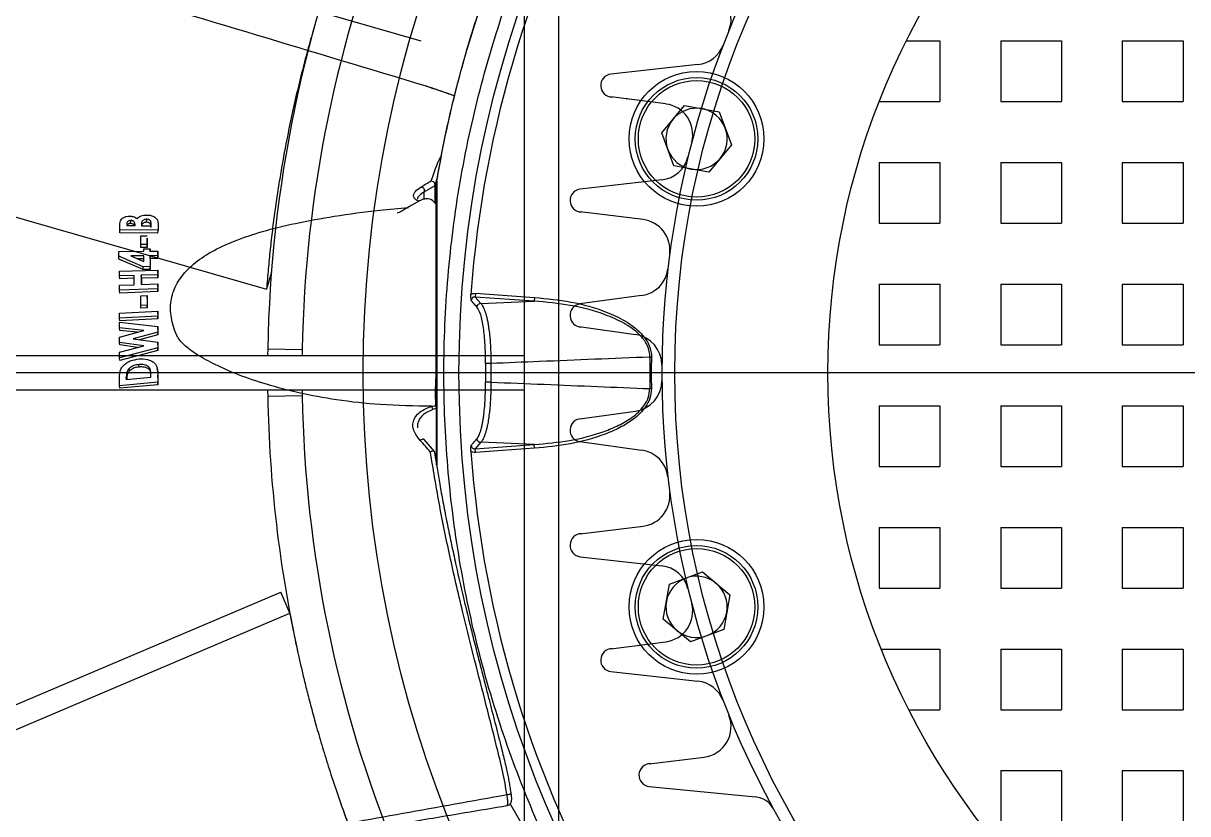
# Model space of a CAD drawing. Header units: millimetres. Extents: x 89450 to 753248, y -530175 to 1209785.
# Drawn here: x 398185.8 to 398337.8, y -109699 to -109595.8 of the extents above; entities that cross this region are included whole.
import ezdxf

# ---------------------------------------------------------------- set-up
doc = ezdxf.new("R2010")
doc.units = ezdxf.units.MM
doc.header["$LTSCALE"] = 150
doc.linetypes.add('CENTER', pattern=[50.8, 31.75, -6.35, 6.35, -6.35])
doc.linetypes.add('DIVIDEX2', pattern=[63.5, 25.4, -12.7, 0, -12.7, 0, -12.7])
doc.layers.add('------00 Load Bank', color=3, linetype='Continuous')

# ---------------------------------------------------------------- blocks, each defined once
blk = doc.blocks.new('A$C02650c35')
h = blk.add_hatch()
h.set_pattern_fill('SQUARE', color=0, scale=2.5, style=0)
h.set_pattern_definition([(0, (-1352.2724, -53.854), (0, 7.9375), [7.9375, -7.9375]), (90, (-1352.2724, -53.854), (-7.9375, 5e-16), [7.9375, -7.9375])])
h.paths.add_polyline_path([(510, 542.5), (510, 555), (522.5, 555), (522.5, 639.32, 0.414214), (425.68, 542.5)])
h.paths.add_polyline_path([(619.32, 542.5, 0.414214), (522.5, 639.32), (522.5, 555), (535, 555), (535, 542.5)])
h.paths.add_polyline_path([(535, 530), (522.5, 530), (522.5, 445.68, 0.414214), (619.32, 542.5), (535, 542.5)])
h.paths.add_polyline_path([(510, 530), (510, 542.5), (425.68, 542.5, 0.414214), (522.5, 445.68), (522.5, 530)])
at = {"color": 0, "linetype": 'CENTER'}
blk.add_line((522.5, 1085), (522.5, 0), dxfattribs=at)
at = {"color": 0}
for p, q in [((576.49, 422.35), (577.84, 436.21)), ((573.51, 422.32), (572.64, 429.51)), ((482.27, 428.69), (483.51, 417.34)), ((561.49, 417.34), (562.73, 428.69)), ((487.41, 424.53), (486.49, 417.31)), ((558.51, 417.31), (557.59, 424.53)), ((497.31, 423.97), (498.51, 413.33)), ((546.49, 413.33), (547.68, 423.97)), ((502.5, 421.54), (501.49, 413.32)), ((512.42, 421.34), (513.51, 413.3)), ((531.48, 413.3), (532.58, 421.34)), ((543.51, 413.32), (542.5, 421.54)), ((516.5, 413.5), (517.5, 420.56)), ((528.51, 413.29), (527.49, 420.56)), ((370.3, 410.5), (674.7, 410.5)), ((370.3, 410.5), (674.7, 410.5)), ((372.9, 406), (672.1, 406)), ((372.9, 406), (672.1, 406))]:
    blk.add_line(p, q, dxfattribs=at)
at = {"color": 0, "linetype": 'Continuous', "lineweight": 25}
for p, q in [((488.42, 431.48), (492.75, 433.07)), ((492.75, 433.07), (496.3, 430.11)), ((548.49, 429.31), (551.45, 432.86)), ((551.45, 432.86), (556, 432.07)), ((556, 432.07), (557.59, 427.73)), ((487.62, 426.93), (488.42, 431.48)), ((496.3, 430.11), (495.5, 425.56)), ((550.08, 424.98), (548.49, 429.31)), ((557.59, 427.73), (554.63, 424.18)), ((491.17, 423.97), (487.62, 426.93)), ((578.83, 404.24), (618.1, 426.91)), ((495.5, 425.56), (491.17, 423.97)), ((554.63, 424.18), (550.08, 424.98)), ((520.44, 422.63), (520.44, 422.42)), ((524.56, 422.63), (524.56, 422.42)), ((370.3, 410.5), (672.07, 410.5)), ((370.3, 410.5), (672.07, 410.5)), ((512.12, 399.66), (512.66, 407.37)), ((513.14, 407.33), (512.6, 399.62)), ((512.66, 407.37), (513.14, 407.33)), ((513.44, 400.35), (513.14, 407.33)), ((531.86, 407.33), (531.56, 400.35)), ((532.34, 407.37), (531.86, 407.33)), ((532.4, 399.62), (531.86, 407.33)), ((532.34, 407.37), (532.88, 399.66)), ((577.33, 404.31), (577.26, 404.26)), ((521.29, 401.66), (521.29, 400.96)), ((523.71, 401.66), (523.71, 400.96)), ((512.6, 399.62), (513.44, 400.35)), ((531.56, 400.35), (532.4, 399.62)), ((512.12, 399.66), (512.6, 399.62)), ((532.88, 399.66), (532.4, 399.62)), ((496.9, 394.71), (497.99, 394.33)), ((497.5, 394.6), (534.76, 394.6)), ((497.99, 394.33), (498.07, 394.33)), ((498.07, 394.33), (498.93, 392.93)), ((498.07, 394.33), (500.41, 394.33)), ((509.6, 394.53), (509.25, 394.6)), ((532.82, 394.35), (531.21, 392.94)), ((485.09, 393.24), (485.03, 393.03)), ((498.92, 392.93), (499.85, 392.93)), ((499.69, 392.07), (499.85, 392.08)), ((529.5, 392.08), (529.69, 392.07)), ((476.9, 378.73), (476.91, 378.73)), ((519.5, 377.03), (519.42, 372.53)), ((525.5, 377.03), (525.58, 372.53)), ((553.88, 375.42), (551.12, 374.25)), ((641.65, 160.97), (551.12, 374.25)), ((644.41, 162.14), (553.88, 375.42)), ((509.37, 373.01), (511.58, 372.37)), ((447.77, 149.85), (511.58, 372.37)), ((503, 358.21), (503.88, 358.21)), ((503.31, 357.31), (503.15, 357.31)), ((503.31, 357.31), (503.15, 357.31)), ((503.29, 356.03), (503.31, 357.31)), ((503.88, 358.21), (503.84, 353.21)), ((504.28, 358.2), (503.88, 358.21)), ((504.28, 358.2), (504.23, 353.2)), ((506.62, 357.17), (506.61, 358.2)), ((506.61, 358.2), (507.2, 358.2)), ((506.99, 358.2), (506.61, 358.2)), ((506.99, 358.2), (507.29, 358.2)), ((507.2, 358.2), (507.21, 357.17)), ((507.58, 358.2), (507.2, 358.2)), ((507.29, 358.2), (507.58, 358.2)), ((507.58, 358.2), (507.59, 357.18)), ((509.47, 358.2), (509.09, 358.19)), ((509.21, 353.19), (509.09, 358.19)), ((509.09, 358.19), (509.71, 358.19)), ((509.47, 358.2), (510.08, 358.2)), ((510.08, 358.2), (509.71, 358.19)), ((509.71, 358.19), (509.77, 356.01)), ((510.08, 358.2), (510.14, 356.03)), ((511.27, 358.2), (510.9, 358.19)), ((510.9, 358.19), (511.53, 358.19)), ((510.98, 356.01), (510.9, 358.19)), ((511.27, 358.2), (511.9, 358.2)), ((511.9, 358.2), (511.53, 358.19)), ((511.53, 358.19), (511.72, 353.19)), ((511.9, 358.2), (512.08, 353.2)), ((514.8, 358.2), (514.44, 358.18)), ((514.44, 358.18), (515.1, 358.18)), ((514.7, 353.18), (514.44, 358.18)), ((514.8, 358.2), (515.46, 358.2)), ((515.46, 358.2), (515.1, 358.18)), ((515.1, 358.18), (515.38, 353.18)), ((515.46, 358.2), (515.73, 353.2)), ((515.89, 353.18), (516.47, 358.17)), ((516.82, 358.2), (516.47, 358.17)), ((516.47, 358.17), (517.18, 358.17)), ((516.82, 358.2), (517.53, 358.2)), ((517.53, 358.2), (517.18, 358.17)), ((517.18, 358.17), (518.06, 354.94)), ((517.53, 358.2), (518.18, 355.8)), ((518.06, 354.94), (518.51, 358.17)), ((518.85, 358.2), (518.51, 358.17)), ((518.51, 358.17), (519.23, 358.17)), ((518.85, 358.2), (519.57, 358.2)), ((519.57, 358.2), (519.23, 358.17)), ((519.23, 358.17), (520.55, 353.16)), ((519.57, 358.2), (520.87, 353.2)), ((523.1, 358.2), (522.78, 358.16)), ((522.78, 358.16), (523.73, 358.16)), ((523.1, 358.2), (523.57, 358.2)), ((523.57, 358.2), (524.05, 358.2)), ((524.05, 358.2), (523.73, 358.16)), ((523.73, 358.16), (524.2, 353.16)), ((524.05, 358.2), (524.51, 353.2)), ((502.85, 356.72), (502.46, 356.73)), ((503.16, 356.03), (503.29, 356.03)), ((504.61, 355.96), (504.61, 356.8)), ((505, 355.96), (504.61, 355.96)), ((505.72, 356.79), (504.92, 356.8)), ((504.93, 356.8), (505.73, 356.79)), ((505.74, 355.96), (504.95, 355.96)), ((505.36, 355.96), (505, 355.96)), ((505.65, 356.79), (506.12, 356.79)), ((505.73, 356.79), (505.74, 355.96)), ((506.12, 356.79), (505.73, 356.79)), ((506.12, 355.96), (505.74, 355.96)), ((506.12, 356.79), (506.12, 355.96)), ((506.33, 356.34), (506.32, 357.18)), ((506.32, 357.18), (506.62, 357.17)), ((506.71, 357.18), (506.32, 357.18)), ((506.62, 356.34), (506.33, 356.34)), ((506.65, 353.07), (506.62, 356.34)), ((507.59, 357.18), (507.21, 357.17)), ((507.21, 357.17), (508.64, 357.17)), ((507.22, 356.34), (507.24, 354.64)), ((507.97, 356.34), (507.22, 356.34)), ((507.24, 354.64), (507.97, 356.34)), ((508.66, 356.26), (507.29, 353.07)), ((507.59, 357.18), (508.3, 357.18)), ((507.6, 356.35), (507.61, 355.5)), ((509.03, 356.27), (507.67, 353.08)), ((508.3, 357.18), (509.01, 357.18)), ((509.01, 357.18), (508.64, 357.17)), ((508.64, 357.17), (508.66, 356.26)), ((509.03, 356.27), (508.66, 356.26)), ((509.01, 357.18), (509.03, 356.27)), ((510.14, 356.03), (509.77, 356.01)), ((509.77, 356.01), (510.98, 356.01)), ((510.14, 356.03), (510.98, 356.03)), ((512.77, 356.79), (512.41, 356.77)), ((512.41, 356.77), (513.66, 356.77)), ((512.44, 355.94), (512.41, 356.77)), ((513.7, 355.94), (512.44, 355.94)), ((512.77, 356.79), (514.02, 356.79)), ((514.02, 356.79), (513.66, 356.77)), ((513.66, 356.77), (513.7, 355.94)), ((514.06, 355.96), (513.7, 355.94)), ((514.02, 356.79), (514.06, 355.96)), ((516.97, 356.36), (516.61, 353.17)), ((517.84, 353.17), (516.97, 356.36)), ((518.97, 356.36), (518.53, 353.17)), ((519.8, 353.17), (518.97, 356.36)), ((523.07, 357.26), (522.68, 357.26)), ((523.36, 354.06), (523.07, 357.26)), ((503.01, 354.63), (502.62, 354.64)), ((503.28, 355.2), (503.13, 355.2)), ((503.28, 355.2), (503.13, 355.2)), ((503.27, 354.11), (503.28, 355.2)), ((511.01, 355.11), (509.79, 355.11)), ((509.79, 355.11), (509.84, 353.19)), ((510.16, 355.13), (510.21, 353.2)), ((511.07, 353.19), (511.01, 355.11)), ((517.21, 355.48), (516.95, 353.2)), ((519.18, 355.52), (518.86, 353.2)), ((521.74, 355.76), (521.41, 355.72)), ((522.23, 354.5), (521.9, 354.46)), ((503.09, 354.11), (503.27, 354.11)), ((503.84, 353.21), (503.32, 353.21)), ((503.71, 353.2), (503.32, 353.21)), ((503.97, 353.2), (503.71, 353.2)), ((504.23, 353.2), (503.84, 353.21)), ((504.23, 353.2), (503.97, 353.2)), ((507.29, 353.07), (506.65, 353.07)), ((507.67, 353.08), (507.29, 353.07)), ((509.84, 353.19), (509.21, 353.19)), ((510.21, 353.2), (509.84, 353.19)), ((511.72, 353.19), (511.07, 353.19)), ((512.08, 353.2), (511.72, 353.19)), ((515.38, 353.18), (514.7, 353.18)), ((515.73, 353.2), (515.38, 353.18)), ((516.61, 353.17), (515.89, 353.18)), ((516.95, 353.2), (516.61, 353.17)), ((518.53, 353.17), (517.84, 353.17)), ((518.86, 353.2), (518.53, 353.17)), ((520.55, 353.16), (519.8, 353.17)), ((520.87, 353.2), (520.55, 353.16)), ((523.39, 354.1), (523.07, 354.06)), ((523.07, 354.06), (523.36, 354.06)), ((524.2, 353.16), (523.24, 353.16)), ((524.51, 353.2), (524.2, 353.16)), ((524.51, 353.2), (524.35, 353.2))]:
    blk.add_line(p, q, dxfattribs=at)
at = {"color": 0, "linetype": 'Continuous'}
for p, q in [((520.25, 142.71), (520.25, 406)), ((524.75, 406), (524.75, 142.71))]:
    blk.add_line(p, q, dxfattribs=at)
at = {"color": 0, "linetype": 'DIVIDEX2', "ltscale": 0.5}
blk.add_line((407.49, 144.44), (479.17, 392.52), dxfattribs=at)
at = {"color": 0, "linetype": 'Continuous', "lineweight": 25, "flags": 128}
for points in [[(519.5, 377.03), (520.25, 377.02), (520.25, 377.02)], [(524.75, 377.02), (524.75, 377.02), (525.5, 377.03)], [(519.42, 372.53), (520.19, 372.52), (520.25, 372.51)], [(524.75, 372.51), (524.81, 372.52), (525.58, 372.53)], [(522.31, 358.16), (522.15, 358.14), (521.98, 358.11)]]:
    blk.add_lwpolyline(points, dxfattribs=at)
at = {"color": 0}
for radius in [441, 403, 399.8, 157.5, 116.82, 96.82]:
    blk.add_circle((522.5, 542.5), radius, dxfattribs=at)
at = {"color": 0, "linetype": 'CENTER'}
blk.add_circle((522.5, 542.5), 420, dxfattribs=at)
blk.add_circle((522.5, 542.5), 420, dxfattribs=at)
at = {"color": 0, "linetype": 'Continuous', "lineweight": 25}
for centre, radius in [((522.5, 542.5), 145), ((491.96, 428.52), 8.8), ((491.96, 428.52), 8), ((553.04, 428.52), 8.8), ((553.04, 428.52), 8), ((491.96, 428.52), 7.6), ((553.04, 428.52), 7.6)]:
    blk.add_circle(centre, radius, dxfattribs=at)
for centre, radius, start, end in [((522.5, 542.5), 165.5, 0.0003, 205.5882), ((522.5, 542.5), 143.8, 214.0829, 265.9171), ((522.5, 542.5), 143.8, 274.0829, 325.9171), ((491.96, 428.52), 4, 110.1169, 170.1169), ((491.96, 428.52), 4, 50.1169, 110.1169), ((553.04, 428.52), 4, 80.1169, 140.1169), ((553.04, 428.52), 4, 20.1169, 80.1169), ((491.96, 428.52), 4, 350.1169, 50.1169), ((553.04, 428.52), 4, 140.1169, 200.1169), ((491.96, 428.52), 4, 170.1169, 230.1169), ((553.04, 428.52), 4, 320.1169, 20.1169), ((491.96, 428.52), 4, 290.1169, 350.1169), ((553.04, 428.52), 4, 200.1169, 260.1169), ((553.04, 428.52), 4, 260.1169, 320.1169), ((491.96, 428.52), 4, 230.1169, 290.1169), ((522.5, 542.5), 119.89, 269.0166, 270.9834), ((522.5, 542.5), 120.1, 269.0166, 270.9834), ((522.5, 542.5), 140.84, 269.5083, 270.4917), ((513.96, 400.35), 0.52, 179.6158, 262.9316), ((522.5, 542.5), 141.54, 269.5083, 270.4917), ((531.04, 400.35), 0.52, 277.0684, 0.3842), ((522.5, 542.5), 165.5, 247.8913, 268.9613), ((522.5, 542.5), 165.5, 271.0387, 292.1087), ((522.5, 542.5), 170, 247.6787, 268.9613), ((522.5, 542.5), 170, 289.2622, 292.3881), ((522.5, 542.5), 170, 271.0387, 282.3217)]:
    blk.add_arc(centre, radius, start, end, dxfattribs=at)
at = {"color": 0}
for centre, radius, start, end in [((522.5, 542.5), 118.5, 233.1958, 270), ((522.5, 542.5), 118.5, 270, 306.8042), ((580.83, 435.92), 3, 118.6907, 174.4269), ((476.33, 429.03), 4, 67.8579, 173.1157), ((478.29, 428.26), 4, 6.2406, 68.8453), ((566.71, 428.26), 4, 111.1547, 173.7594), ((568.67, 429.03), 4, 6.8843, 112.1421), ((491.38, 424.02), 4, 75.2826, 172.7119), ((493.34, 423.52), 4, 6.4062, 76.2294), ((551.66, 423.52), 4, 103.7706, 173.5938), ((553.62, 424.02), 4, 7.2881, 104.7174), ((506.47, 421.05), 4, 82.4807, 172.9947), ((508.46, 420.81), 4, 7.7186, 83.4186), ((536.54, 420.81), 4, 96.5814, 172.2814), ((538.53, 421.05), 4, 7.0054, 97.5193), ((521.47, 420), 4, 89.5168, 172.0126), ((523.53, 420), 4, 7.9874, 90.4833), ((575, 422.5), 1.5, 180, 354.4272), ((485, 417.5), 1.5, 186.2405, 360), ((560, 417.5), 1.5, 180, 353.7595), ((500, 413.5), 1.5, 186.406, 360), ((515, 413.5), 1.5, 187.7185, 360), ((530, 413.5), 1.5, 180, 352.2815), ((545, 413.5), 1.5, 180, 353.594)]:
    blk.add_arc(centre, radius, start, end, dxfattribs=at)
at = {"color": 0, "linetype": 'Continuous', "lineweight": 25}
for points, knots in [([(375.53, 542.5), (375.57, 539.99), (375.64, 534.97), (376.24, 527.44), (377.21, 519.94), (378.7, 511.75), (380.85, 502.91), (383.83, 493.49), (387.45, 484.25), (391.7, 475.24), (396.94, 465.85), (403.29, 456.25), (410.93, 446.56), (419.44, 437.47), (428.68, 429.14), (438.58, 421.64), (448.99, 415.04), (460.04, 409.27), (471.5, 404.47), (483.3, 400.68), (495.31, 397.89), (507.63, 396.11), (520.05, 395.38), (532.47, 395.7), (544.72, 397.05), (556.95, 399.44), (568.89, 402.86), (580.48, 407.27), (591.61, 412.59), (602.35, 418.9), (612.51, 426.09), (621.98, 434.08), (630.71, 442.79), (638.75, 452.29), (645.96, 462.44), (652.27, 473.13), (657.62, 484.24), (662.07, 495.88), (665.17, 506.67), (667.23, 516.46), (668.52, 525.06), (669.3, 533.76), (669.54, 542.09), (669.34, 550.03), (668.76, 557.56), (667.79, 565.06), (666.16, 574.05), (663.54, 584.43), (659.53, 596.1), (654.52, 607.49), (648.55, 618.41), (641.7, 628.77), (634.06, 638.45), (625.54, 647.54), (616.32, 655.86), (606.44, 663.35), (596.02, 669.96), (584.98, 675.73), (573.51, 680.52), (561.69, 684.33), (549.67, 687.11), (537.34, 688.9), (524.95, 689.62), (512.53, 689.3), (500.28, 687.95), (488.05, 685.56), (476.11, 682.14), (464.5, 677.73), (453.38, 672.4), (442.64, 666.09), (432.49, 658.91), (423.02, 650.92), (414.29, 642.21), (406.25, 632.71), (399.04, 622.55), (392.74, 611.88), (387.39, 600.77), (382.94, 589.14), (379.83, 578.33), (377.77, 568.54), (376.49, 559.94), (375.68, 551.24), (375.58, 545.42), (375.53, 542.5)], [0, 0, 0, 0, 0.008148, 0.016329, 0.024509, 0.032722, 0.04336, 0.054073, 0.064787, 0.075604, 0.086421, 0.0997, 0.112979, 0.126448, 0.140113, 0.153362, 0.166751, 0.18014, 0.193805, 0.207084, 0.220364, 0.233832, 0.247498, 0.260747, 0.274136, 0.287525, 0.30119, 0.314439, 0.327781, 0.341217, 0.354882, 0.368162, 0.381441, 0.39491, 0.408575, 0.421824, 0.435213, 0.448602, 0.462267, 0.471652, 0.481085, 0.490519, 0.500003, 0.508151, 0.516332, 0.524512, 0.532725, 0.546005, 0.559284, 0.572753, 0.586418, 0.599667, 0.613056, 0.626445, 0.64011, 0.653359, 0.666701, 0.680137, 0.693803, 0.707051, 0.720441, 0.73383, 0.747495, 0.760744, 0.774133, 0.787522, 0.801187, 0.814436, 0.827825, 0.841214, 0.85488, 0.868159, 0.881438, 0.894907, 0.908572, 0.921851, 0.93513, 0.948599, 0.962264, 0.971649, 0.981082, 0.990516, 1, 1, 1, 1]), ([(512.66, 407.37), (512.81, 408.96), (513.12, 412.15), (514.23, 416.12), (515.65, 419.22), (517.03, 421.11), (518.58, 422.26), (519.69, 422.62), (520.32, 422.63), (520.44, 422.63)], [0, 0, 0, 0, 0.2612454, 0.5217632, 0.6682522, 0.8155387, 0.8974444, 0.9801263, 1, 1, 1, 1]), ([(520.44, 422.42), (520.32, 422.42), (519.95, 422.41), (519.36, 422.28), (518.48, 421.89), (517.22, 420.9), (515.93, 419.04), (514.6, 415.98), (513.57, 412.05), (513.28, 408.91), (513.14, 407.33)], [0, 0, 0, 0, 0.019153, 0.0626587, 0.0994986, 0.1796744, 0.3259207, 0.4728115, 0.736059, 1, 1, 1, 1]), ([(520.44, 422.42), (520.63, 417.62), (520.92, 410.7), (521.2, 403.78), (521.29, 401.66)], [0, 0, 0, 0, 0.693115, 1, 1, 1, 1]), ([(523.71, 401.66), (523.9, 406.31), (524.19, 413.22), (524.47, 420.14), (524.56, 422.42)], [0, 0, 0, 0, 0.671221, 1, 1, 1, 1]), ([(524.56, 422.63), (524.99, 422.59), (525.84, 422.51), (527.26, 421.72), (528.57, 420.36), (529.69, 418.53), (530.86, 415.79), (531.89, 412.06), (532.19, 408.93), (532.34, 407.37)], [0, 0, 0, 0, 0.069548, 0.138757, 0.259148, 0.373287, 0.487735, 0.74354, 1, 1, 1, 1]), ([(531.86, 407.33), (531.72, 408.88), (531.44, 411.97), (530.49, 415.65), (529.39, 418.36), (528.34, 420.17), (527.11, 421.52), (525.78, 422.3), (524.97, 422.38), (524.56, 422.42)], [0, 0, 0, 0, 0.259237, 0.517851, 0.632444, 0.746728, 0.865547, 0.932898, 1, 1, 1, 1]), ([(577.55, 403.76), (577.06, 403.68), (576.06, 403.52), (573.94, 403.1), (570.24, 402.16), (565.11, 400.87), (559.23, 399.35), (552.96, 397.79), (546.34, 396.27), (539.4, 394.85), (535.02, 394.13), (532.84, 393.78)], [0, 0, 0, 0, 0.031208, 0.063948, 0.128136, 0.253531, 0.37911, 0.503481, 0.668872, 0.834848, 1, 1, 1, 1]), ([(533.02, 394.33), (533.66, 394.43), (534.98, 394.64), (537.08, 395), (539.37, 395.41), (541.71, 395.86), (543.68, 396.27), (545.23, 396.59), (546.45, 396.86), (547.74, 397.14), (549.12, 397.45), (550.57, 397.79), (552.1, 398.14), (553.57, 398.5), (555.14, 398.88), (557, 399.34), (559.19, 399.9), (561.42, 400.47), (563.37, 400.97), (565.08, 401.41), (566.64, 401.81), (568.15, 402.2), (569.66, 402.58), (571.04, 402.93), (572.25, 403.23), (573.29, 403.49), (574.21, 403.7), (575.04, 403.88), (575.8, 404.02), (576.52, 404.14), (577.01, 404.22), (577.26, 404.26)], [0, 0, 0, 0, 0.049094, 0.102093, 0.159038, 0.21996, 0.27448, 0.301995, 0.33101, 0.361541, 0.393603, 0.427211, 0.462382, 0.499132, 0.527423, 0.568929, 0.623911, 0.672564, 0.714497, 0.749584, 0.781124, 0.812494, 0.843715, 0.874803, 0.897512, 0.917804, 0.937796, 0.953294, 0.968781, 0.984376, 1, 1, 1, 1]), ([(578.96, 403.81), (578.94, 403.9), (578.89, 404.12), (578.7, 404.27), (578.44, 404.36), (578.15, 404.39), (577.78, 404.38), (577.49, 404.34), (577.33, 404.31)], [0, 0, 0, 0, 0.1550506, 0.3701279, 0.5015778, 0.6504888, 0.8178673, 1, 1, 1, 1]), ([(577.55, 403.76), (577.54, 403.86), (577.52, 403.99), (577.47, 404.16), (577.43, 404.25), (577.38, 404.3), (577.35, 404.32), (577.34, 404.31), (577.33, 404.31)], [0, 0, 0, 0, 0.349048, 0.512838, 0.662313, 0.811827, 0.975694, 1, 1, 1, 1]), ([(578.89, 403.74), (578.92, 403.77), (579.01, 403.85), (578.85, 403.89), (578.58, 403.9), (578.29, 403.88), (577.95, 403.83), (577.68, 403.79), (577.55, 403.76)], [0, 0, 0, 0, 0.135434, 0.420815, 0.56492, 0.709342, 0.854637, 1, 1, 1, 1]), ([(601.07, 155.39), (601.01, 164.47), (600.88, 182.95), (600.44, 210.8), (599.48, 238.93), (597.78, 266.98), (595.06, 294.74), (591.4, 322.22), (587.12, 349.44), (582.41, 376.61), (579.17, 394.71), (577.55, 403.76)], [0.0040453, 0.0040453, 0.0040453, 0.0040453, 0.1120904, 0.224186, 0.3362006, 0.4480891, 0.5598872, 0.6697434, 0.7797254, 0.8898282, 1, 1, 1, 1]), ([(601.33, 155.45), (601.31, 158.8), (601.28, 165.95), (601.2, 176.46), (601.11, 186.56), (601, 195.39), (600.88, 202.95), (600.71, 212.04), (600.42, 223.2), (599.9, 237.85), (599.12, 253.59), (597.97, 270.39), (596.38, 287.85), (594.28, 306.23), (592.21, 321.6), (590.5, 333.36), (589.35, 340.92), (588.27, 347.84), (587.34, 353.69), (586.49, 358.89), (585.65, 364.01), (584.7, 369.76), (583.61, 376.27), (582.41, 383.37), (581.16, 390.79), (580, 397.63), (579.27, 401.97), (578.96, 403.81)], [0.004054, 0.004054, 0.004054, 0.004054, 0.044055, 0.0892389, 0.1294144, 0.1645669, 0.1946506, 0.2196261, 0.2731864, 0.3280385, 0.3947317, 0.4616638, 0.5294155, 0.6044734, 0.683072, 0.7151603, 0.7467466, 0.7747501, 0.7989803, 0.8176563, 0.837837, 0.8611081, 0.8874794, 0.916906, 0.9473172, 0.9775846, 1, 1, 1, 1]), ([(497.5, 394.6), (495.19, 395.02), (490.57, 395.86), (483.71, 397.55), (476.9, 399.52), (472.43, 401.12), (470.2, 401.91)], [0, 0, 0, 0, 0.24861, 0.497769, 0.748603, 1, 1, 1, 1]), ([(513.44, 400.35), (513.53, 400.43), (513.69, 400.56), (514.01, 400.72), (514.29, 400.83), (514.65, 400.96), (515.05, 401.08), (515.58, 401.2), (516, 401.28), (516.44, 401.35), (516.97, 401.43), (517.74, 401.52), (518.56, 401.58), (519.41, 401.63), (520.28, 401.66), (520.95, 401.66), (521.29, 401.66)], [0, 0, 0, 0, 0.094592, 0.158637, 0.223577, 0.256198, 0.348939, 0.411706, 0.475332, 0.507292, 0.568004, 0.659927, 0.753388, 0.81418, 0.906274, 1, 1, 1, 1]), ([(523.71, 401.66), (523.9, 401.66), (524.49, 401.66), (525.27, 401.64), (526.18, 401.6), (526.91, 401.55), (527.74, 401.47), (528.52, 401.36), (529.23, 401.24), (529.8, 401.11), (530.16, 401.02), (530.57, 400.89), (530.92, 400.76), (531.25, 400.59), (531.44, 400.46), (531.53, 400.38), (531.56, 400.35)], [0, 0, 0, 0, 0.054098, 0.163453, 0.218799, 0.314497, 0.379237, 0.477713, 0.574069, 0.639379, 0.70566, 0.738963, 0.835284, 0.900538, 0.966739, 1, 1, 1, 1]), ([(521.29, 400.96), (520.45, 400.96), (518.78, 400.94), (516.55, 400.72), (514.76, 400.36), (514.18, 400.01), (513.89, 399.83)], [0, 0, 0, 0, 0.2465783, 0.4927786, 0.743923, 1, 1, 1, 1]), ([(531.11, 399.83), (531.05, 399.88), (530.93, 399.97), (530.69, 400.1), (530.4, 400.23), (530.06, 400.34), (529.67, 400.45), (529.24, 400.55), (528.76, 400.63), (528.25, 400.71), (527.53, 400.8), (526.74, 400.87), (525.95, 400.92), (525.2, 400.95), (524.46, 400.97), (523.9, 400.96), (523.71, 400.96)], [0, 0, 0, 0, 0.064082, 0.12861, 0.194542, 0.260958, 0.325111, 0.389714, 0.455749, 0.522285, 0.585839, 0.715215, 0.781218, 0.835163, 0.944502, 1, 1, 1, 1]), ([(512.26, 399.07), (512.22, 399.15), (512.12, 399.34), (512.12, 399.54), (512.12, 399.66)], [0, 0, 0, 0, 0.462043, 1, 1, 1, 1]), ([(513.05, 399.1), (513.05, 399.1), (512.98, 399.09), (512.82, 399.07), (512.55, 399.05), (512.35, 399.06), (512.26, 399.07)], [0, 0, 0, 0, 0.005237, 0.322719, 0.719013, 1, 1, 1, 1]), ([(512.6, 399.62), (512.6, 399.61), (512.6, 399.58), (512.6, 399.54), (512.6, 399.49), (512.61, 399.45), (512.62, 399.41), (512.63, 399.37), (512.65, 399.33), (512.67, 399.3), (512.71, 399.25), (512.75, 399.22), (512.79, 399.18), (512.84, 399.15), (512.89, 399.13), (512.93, 399.12), (512.98, 399.11), (513.02, 399.1), (513.04, 399.1), (513.05, 399.1)], [0, 0, 0, 0, 0.054494, 0.109341, 0.165399, 0.221921, 0.274226, 0.326976, 0.381226, 0.436035, 0.486229, 0.588915, 0.641577, 0.692393, 0.796091, 0.849061, 0.886489, 0.961949, 1, 1, 1, 1]), ([(513.89, 399.83), (513.81, 399.76), (513.53, 399.52), (513.25, 399.28), (513.05, 399.1)], [0, 0, 0, 0, 0.290347, 1, 1, 1, 1]), ([(531.95, 399.1), (531.9, 399.15), (531.62, 399.39), (531.34, 399.63), (531.11, 399.83)], [0, 0, 0, 0, 0.172781, 1, 1, 1, 1]), ([(531.95, 399.1), (531.98, 399.11), (532.08, 399.11), (532.21, 399.18), (532.33, 399.29), (532.4, 399.45), (532.4, 399.56), (532.4, 399.62)], [0, 0, 0, 0, 0.151361, 0.358857, 0.564247, 0.778086, 1, 1, 1, 1]), ([(532.74, 399.07), (532.72, 399.06), (532.65, 399.06), (532.57, 399.06), (532.48, 399.06), (532.4, 399.06), (532.32, 399.06), (532.25, 399.07), (532.17, 399.07), (532.11, 399.08), (532.06, 399.09), (532, 399.09), (531.97, 399.1), (531.95, 399.1), (531.95, 399.1)], [0, 0, 0, 0, 0.069212, 0.209771, 0.281171, 0.37862, 0.476858, 0.577142, 0.677956, 0.756908, 0.835992, 0.915357, 0.994777, 1, 1, 1, 1]), ([(532.88, 399.66), (532.88, 399.54), (532.88, 399.34), (532.78, 399.15), (532.74, 399.07)], [0, 0, 0, 0, 0.537957, 1, 1, 1, 1]), ([(486.37, 396.96), (486.24, 396.57), (485.97, 395.83), (485.53, 394.55), (485.24, 393.69), (485.1, 393.24)], [0, 0, 0, 0, 0.345184, 0.660587, 1, 1, 1, 1]), ([(486.37, 396.96), (486.36, 396.9), (486.16, 396.36), (485.72, 395.09), (485.31, 393.85), (485.1, 393.24)], [0, 0, 0, 0, 0.049764, 0.525006, 1, 1, 1, 1]), ([(497.43, 393.89), (496.33, 394.25), (495.12, 394.64), (494.21, 395.2), (494.13, 395.25)], [0, 0, 0, 0, 0.9063, 1, 1, 1, 1]), ([(497.43, 393.89), (497.45, 393.98), (497.49, 394.09), (497.58, 394.2), (497.64, 394.25), (497.71, 394.3), (497.81, 394.32), (497.91, 394.33), (497.96, 394.33), (497.99, 394.33)], [0, 0, 0, 0, 0.339906, 0.441459, 0.499633, 0.619848, 0.742941, 0.870108, 1, 1, 1, 1]), ([(498.24, 392.55), (498.1, 392.78), (497.82, 393.22), (497.56, 393.67), (497.43, 393.89)], [0, 0, 0, 0, 0.499736, 1, 1, 1, 1]), ([(522.51, 394.53), (522.5, 394.53), (522.08, 394.53), (521.25, 394.53), (520.02, 394.53), (518.8, 394.53), (517.3, 394.53), (515.56, 394.53), (513.57, 394.53), (511.62, 394.53), (509.76, 394.53), (508, 394.53), (506.36, 394.53), (504.84, 394.53), (503.44, 394.53), (502.16, 394.53), (501.01, 394.53), (500.02, 394.53), (499.19, 394.52), (498.53, 394.53), (498.03, 394.53), (497.72, 394.53), (497.57, 394.53), (497.61, 394.53), (497.74, 394.53), (497.92, 394.53), (498.17, 394.53), (498.48, 394.53), (498.75, 394.53), (498.88, 394.53)], [0, 0, 0, 0, 0.00057, 0.026589, 0.052668, 0.078936, 0.105271, 0.149109, 0.193251, 0.238348, 0.283774, 0.327649, 0.371526, 0.415722, 0.459397, 0.503376, 0.54831, 0.593575, 0.637402, 0.681544, 0.726653, 0.772095, 0.815934, 0.86008, 0.887906, 0.915811, 0.943954, 0.972176, 1, 1, 1, 1]), ([(498.88, 394.53), (498.88, 394.53), (499.21, 394.54), (499.72, 394.58), (500.35, 394.58), (500.53, 394.56), (500.55, 394.56), (500.57, 394.56), (500.59, 394.56), (500.62, 394.57), (500.63, 394.57), (500.63, 394.57)], [0, 0, 0, 0, 0.000013, 0.678505, 0.885108, 0.934641, 0.958742, 0.966162, 0.982015, 0.999987, 1, 1, 1, 1]), ([(500.54, 394.6), (500.28, 394.35), (499.81, 393.93), (499.73, 393.23), (499.91, 392.6), (500.2, 392.06), (500.47, 391.6), (500.66, 391.29), (500.85, 390.98), (501.03, 390.67), (501.2, 390.38), (501.4, 390), (501.59, 389.62), (501.68, 389.41), (501.67, 389.43), (501.67, 389.44)], [0, 0, 0, 0, 0.262295, 0.455554, 0.590671, 0.681426, 0.714569, 0.742061, 0.766203, 0.789458, 0.813958, 0.840345, 0.898886, 0.968766, 1, 1, 1, 1]), ([(526.86, 393.93), (526.83, 391.69), (526.76, 387.5), (526.11, 381.72), (525.2, 376.75), (524.08, 372.47), (522.84, 368.83), (521.53, 365.79), (520.22, 363.39), (518.97, 361.63), (517.69, 360.61), (516.09, 360.07), (514.22, 359.71), (512.04, 360.04), (510.04, 361.07), (508.22, 362.8), (506.61, 365.2), (505.2, 368.25), (503.97, 371.95), (502.9, 376.34), (501.99, 381.46), (501.32, 386.4), (501.01, 389.64), (500.9, 390.89)], [0, 0, 0, 0, 0.080739, 0.151235, 0.213353, 0.268442, 0.318269, 0.361669, 0.398556, 0.428698, 0.452315, 0.472715, 0.51153, 0.548468, 0.58504, 0.622842, 0.663507, 0.708451, 0.759052, 0.815438, 0.879842, 0.953818, 1, 1, 1, 1]), ([(522.67, 394.53), (522.62, 394.53), (522.56, 394.53), (522.51, 394.53), (522.51, 394.53)], [0, 0, 0, 0, 0.99964, 1, 1, 1, 1]), ([(526.86, 393.93), (526.84, 394.04), (526.81, 394.22), (526.81, 394.4), (526.79, 394.47), (526.77, 394.49), (526.76, 394.5), (526.72, 394.5), (526.64, 394.49), (526.44, 394.48), (525.77, 394.45), (524.43, 394.43), (523.22, 394.49), (522.51, 394.53)], [0, 0, 0, 0, 0.068571, 0.109362, 0.113504, 0.117198, 0.121159, 0.126092, 0.139044, 0.171949, 0.24634, 0.557434, 1, 1, 1, 1]), ([(522.67, 394.6), (522.67, 394.59), (522.67, 394.57), (522.67, 394.55), (522.67, 394.54), (522.67, 394.53)], [0, 0, 0, 0, 0.244091, 0.658384, 1, 1, 1, 1]), ([(527.07, 394.57), (527.07, 394.57), (527.03, 394.57), (526.92, 394.56), (526.51, 394.56), (525.57, 394.58), (524.21, 394.56), (523.15, 394.54), (522.67, 394.53)], [0, 0, 0, 0, 0.000014, 0.027847, 0.077877, 0.276594, 0.677195, 1, 1, 1, 1]), ([(527.29, 394.09), (527.25, 394.08), (527.17, 394.06), (527.05, 394.01), (526.94, 393.97), (526.89, 393.94), (526.86, 393.93)], [0, 0, 0, 0, 0.247953, 0.499999, 0.75231, 1, 1, 1, 1]), ([(531.31, 392.45), (530.95, 392.15), (530.4, 391.7), (529.54, 391.46), (528.85, 391.5), (528.19, 391.81), (527.62, 392.38), (527.16, 393.11), (526.96, 393.66), (526.86, 393.93)], [0, 0, 0, 0, 0.246799, 0.37212, 0.497923, 0.623252, 0.748966, 0.874706, 1, 1, 1, 1]), ([(527.07, 394.62), (527.97, 394.62), (530.24, 394.62), (532.89, 394.62), (534.46, 394.62), (534.85, 394.62)], [0, 0, 0, 0, 0.331541, 0.833602, 1, 1, 1, 1]), ([(527.07, 394.57), (527.11, 394.49), (527.2, 394.34), (527.26, 394.18), (527.29, 394.09)], [0, 0, 0, 0, 0.474086, 1, 1, 1, 1]), ([(534.5, 394.57), (534.25, 394.57), (532.79, 394.57), (530.26, 394.57), (527.98, 394.57), (527.07, 394.57)], [0, 0, 0, 0, 0.113791, 0.650536, 1, 1, 1, 1]), ([(527.29, 394.09), (527.39, 393.84), (527.59, 393.35), (528.03, 392.73), (528.58, 392.29), (529.1, 392.08), (529.41, 392.08), (529.5, 392.08)], [0, 0, 0, 0, 0.2364693, 0.4649886, 0.6844481, 0.8981668, 1, 1, 1, 1]), ([(533.02, 394.33), (532.98, 394.33), (532.9, 394.33), (532.8, 394.32), (532.74, 394.29), (532.71, 394.24), (532.69, 394.2), (532.69, 394.15), (532.72, 394), (532.79, 393.87), (532.84, 393.78)], [0, 0, 0, 0, 0.135828, 0.265412, 0.386223, 0.443735, 0.500875, 0.570623, 0.675657, 1, 1, 1, 1]), ([(485.09, 393.23), (482.87, 385.85), (478.42, 371.1), (473.82, 355.74), (471.67, 347.71), (471.51, 347.11)], [0, 0, 0, 0, 0.481211, 0.9614406, 1, 1, 1, 1]), ([(485.09, 393.23), (485.09, 393.23), (485.08, 393.24), (485.09, 393.24), (485.1, 393.24)], [0, 0, 0, 0, 0.844265, 1, 1, 1, 1]), ([(498.24, 392.55), (498.26, 392.63), (498.29, 392.74), (498.39, 392.86), (498.48, 392.94), (498.59, 392.98), (498.75, 392.98), (498.85, 392.95), (498.93, 392.93)], [0, 0, 0, 0, 0.260789, 0.385023, 0.499995, 0.615046, 0.739437, 1, 1, 1, 1]), ([(500.11, 392.25), (500.05, 392.12), (499.88, 391.79), (499.54, 391.57), (499.17, 391.57), (498.71, 391.85), (498.42, 392.27), (498.24, 392.55)], [0, 0, 0, 0, 0.111346, 0.289132, 0.468152, 0.646676, 1, 1, 1, 1]), ([(498.93, 392.93), (499.09, 392.66), (499.34, 392.26), (499.6, 392.12), (499.69, 392.07)], [0, 0, 0, 0, 0.67661, 1, 1, 1, 1]), ([(531.21, 392.94), (531.2, 392.94), (531.19, 392.93), (531.17, 392.9), (531.16, 392.86), (531.16, 392.8), (531.19, 392.66), (531.26, 392.53), (531.31, 392.45)], [0, 0, 0, 0, 0.041908, 0.136168, 0.230362, 0.328397, 0.540662, 1, 1, 1, 1]), ([(532.84, 393.78), (532.58, 393.55), (532.07, 393.11), (531.56, 392.67), (531.31, 392.45)], [0, 0, 0, 0, 0.499828, 1, 1, 1, 1]), ([(553.88, 375.42), (553.89, 375.42), (553.92, 375.43), (554.1, 375.46), (554.4, 375.52), (554.81, 375.6), (555.41, 375.71), (556.23, 375.88), (557.33, 376.1), (558.63, 376.38), (560.14, 376.72), (561.84, 377.11), (563.74, 377.57), (565.83, 378.11), (568.14, 378.73), (570.67, 379.46), (573.44, 380.3), (576.39, 381.26), (579.27, 382.25), (582.03, 383.26), (584.61, 384.24), (586.4, 384.97), (587.29, 385.33)], [0, 0, 0, 0, 0.040904, 0.081816, 0.122728, 0.163705, 0.204682, 0.259307, 0.313952, 0.368596, 0.423222, 0.477846, 0.532488, 0.58713, 0.641753, 0.698863, 0.755994, 0.813125, 0.870234, 0.913743, 0.957252, 1, 1, 1, 1]), ([(476.91, 378.73), (477.84, 378.46), (479.69, 377.92), (482.61, 377.14), (485.64, 376.39), (488.78, 375.68), (492.42, 374.93), (495.83, 374.31), (498.98, 373.8), (501.39, 373.45), (503.86, 373.13), (506.38, 372.84), (508.95, 372.59), (510.7, 372.44), (511.58, 372.37)], [0, 0, 0, 0, 0.09594, 0.191903, 0.287866, 0.384015, 0.480164, 0.609768, 0.674639, 0.73951, 0.804594, 0.869678, 0.934839, 1, 1, 1, 1]), ([(501.9, 356.77), (501.9, 356.82), (501.91, 357.04), (501.97, 357.35), (502.1, 357.67), (502.25, 357.9), (502.42, 358.07), (502.67, 358.2), (502.87, 358.21), (503, 358.21)], [0, 0, 0, 0, 0.06266, 0.249252, 0.373609, 0.4986, 0.623723, 0.748551, 1, 1, 1, 1]), ([(503.15, 357.31), (503, 357.31), (502.82, 357.31), (502.61, 357.19), (502.52, 357.07), (502.47, 356.91), (502.46, 356.79), (502.46, 356.73)], [0, 0, 0, 0, 0.4959, 0.620732, 0.746414, 0.872582, 1, 1, 1, 1]), ([(503.54, 357.31), (503.39, 357.31), (503.2, 357.3), (502.99, 357.16), (502.9, 357.03), (502.86, 356.88), (502.85, 356.77), (502.85, 356.72)], [0, 0, 0, 0, 0.5, 0.655867, 0.776779, 0.898139, 1, 1, 1, 1]), ([(520.68, 355.73), (520.68, 356.1), (520.68, 356.66), (520.91, 357.32), (521.18, 357.71), (521.53, 358.01), (522.07, 358.16), (522.49, 358.16), (522.78, 358.16)], [0, 0, 0, 0, 0.247987, 0.37312, 0.497401, 0.622314, 0.747638, 1, 1, 1, 1]), ([(522.31, 358.16), (522.33, 358.16), (522.42, 358.18), (522.6, 358.19), (522.85, 358.2), (523.02, 358.2), (523.1, 358.2)], [0, 0, 0, 0, 0.063167, 0.373961, 0.686877, 1, 1, 1, 1]), ([(502.4, 355.48), (502.32, 355.55), (502.18, 355.68), (502.01, 355.98), (501.91, 356.36), (501.9, 356.63), (501.9, 356.77)], [0, 0, 0, 0, 0.24872, 0.498434, 0.748708, 1, 1, 1, 1]), ([(502.46, 356.73), (502.46, 356.67), (502.46, 356.54), (502.51, 356.37), (502.59, 356.23), (502.73, 356.11), (502.92, 356.04), (503.08, 356.04), (503.16, 356.03)], [0, 0, 0, 0, 0.124117, 0.249017, 0.374429, 0.499969, 0.74996, 1, 1, 1, 1]), ([(502.85, 356.72), (502.86, 356.63), (502.86, 356.47), (502.94, 356.29), (503.05, 356.15), (503.18, 356.07), (503.27, 356.07), (503.29, 356.06)], [0, 0, 0, 0, 0.249514, 0.425336, 0.599722, 0.883024, 1, 1, 1, 1]), ([(522.68, 357.26), (522.5, 357.26), (522.24, 357.25), (521.9, 357.15), (521.69, 356.97), (521.53, 356.71), (521.39, 356.3), (521.4, 355.95), (521.41, 355.72)], [0, 0, 0, 0, 0.250156, 0.375667, 0.500586, 0.625527, 0.750593, 1, 1, 1, 1]), ([(522.56, 357.25), (522.48, 357.25), (522.31, 357.24), (522.07, 357.08), (521.87, 356.8), (521.75, 356.42), (521.72, 356.06), (521.73, 355.83), (521.74, 355.76)], [0, 0, 0, 0, 0.132586, 0.315673, 0.49897, 0.682297, 0.897512, 1, 1, 1, 1]), ([(502.05, 354.52), (502.05, 354.57), (502.06, 354.66), (502.08, 354.85), (502.14, 355.08), (502.26, 355.3), (502.35, 355.42), (502.4, 355.48)], [0, 0, 0, 0, 0.125463, 0.250126, 0.499927, 0.74927, 1, 1, 1, 1]), ([(502.67, 353.3), (502.58, 353.35), (502.41, 353.44), (502.21, 353.72), (502.07, 354.09), (502.06, 354.38), (502.05, 354.52)], [0, 0, 0, 0, 0.250156, 0.500622, 0.750062, 1, 1, 1, 1]), ([(503.13, 355.2), (503.07, 355.2), (502.96, 355.19), (502.82, 355.12), (502.72, 355.02), (502.67, 354.91), (502.63, 354.78), (502.63, 354.69), (502.62, 354.64)], [0, 0, 0, 0, 0.249435, 0.499226, 0.624652, 0.749536, 0.873948, 1, 1, 1, 1]), ([(502.62, 354.64), (502.62, 354.6), (502.63, 354.51), (502.66, 354.39), (502.71, 354.28), (502.79, 354.18), (502.93, 354.12), (503.04, 354.11), (503.09, 354.11)], [0, 0, 0, 0, 0.123522, 0.248139, 0.370579, 0.498886, 0.748791, 1, 1, 1, 1]), ([(503.28, 355.14), (503.27, 355.14), (503.22, 355.13), (503.15, 355.05), (503.07, 354.93), (503.02, 354.77), (503.02, 354.67), (503.01, 354.63)], [0, 0, 0, 0, 0.075084, 0.326607, 0.580052, 0.817178, 1, 1, 1, 1]), ([(503.01, 354.63), (503.02, 354.56), (503.02, 354.44), (503.08, 354.29), (503.13, 354.24), (503.16, 354.21)], [0, 0, 0, 0, 0.417609, 0.726108, 1, 1, 1, 1]), ([(523.24, 353.16), (522.94, 353.17), (522.5, 353.18), (521.91, 353.38), (521.51, 353.68), (521.18, 354.1), (520.83, 354.76), (520.74, 355.35), (520.68, 355.73)], [0, 0, 0, 0, 0.250193, 0.375675, 0.500989, 0.626133, 0.751199, 1, 1, 1, 1]), ([(521.41, 355.72), (521.44, 355.48), (521.49, 355.13), (521.69, 354.71), (521.83, 354.54), (521.9, 354.46)], [0, 0, 0, 0, 0.4984147, 0.7490203, 1, 1, 1, 1]), ([(521.74, 355.76), (521.75, 355.64), (521.78, 355.33), (521.93, 354.87), (522.14, 354.62), (522.23, 354.5)], [0, 0, 0, 0, 0.245128, 0.668238, 1, 1, 1, 1]), ([(521.9, 354.46), (521.99, 354.39), (522.16, 354.24), (522.56, 354.09), (522.87, 354.07), (523.07, 354.06)], [0, 0, 0, 0, 0.248415, 0.498726, 1, 1, 1, 1]), ([(522.23, 354.5), (522.36, 354.4), (522.58, 354.22), (522.99, 354.12), (523.25, 354.11), (523.39, 354.1)], [0, 0, 0, 0, 0.360895, 0.640408, 1, 1, 1, 1]), ([(503.32, 353.21), (503.21, 353.21), (502.99, 353.21), (502.77, 353.27), (502.67, 353.3)], [0, 0, 0, 0, 0.500362, 1, 1, 1, 1])]:
    blk.add_open_spline(points, degree=3, knots=knots, dxfattribs=at)
for points in [[(497.5, 394.6), (492.84, 395.39), (483.62, 397.4), (474.63, 400.26), (470.2, 401.91)], [(527.07, 394.57), (527.07, 394.58), (527.07, 394.6), (527.07, 394.61), (527.07, 394.62)]]:
    blk.add_open_spline(points, degree=3, dxfattribs=at)
at = {"color": 0, "linetype": 'ByBlock'}
blk.add_point((486.75, 419.43), dxfattribs=at)

msp = doc.modelspace()

# ---------------------------------------------------------------- block references
at = {"layer": '------00 Load Bank', "color": 161, "rotation": 270}
msp.add_blockref('A$C02650c35', (397845.16, -109118.93), dxfattribs=at)

doc.saveas('drawing.dxf')
